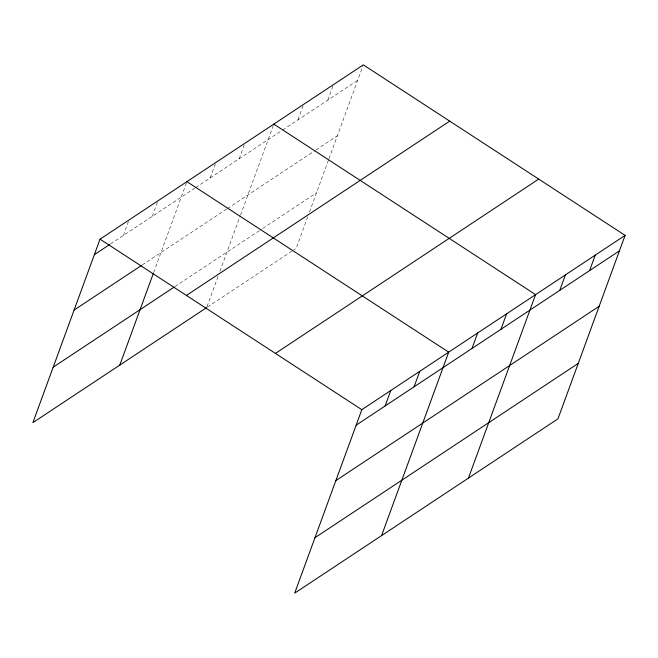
<?xml version="1.0" encoding="UTF-8"?>
<svg xmlns="http://www.w3.org/2000/svg" width="658" height="658" viewBox="0 0 658 658"><rect width="100%" height="100%" fill="white"/><g stroke="black" fill="none" stroke-linecap="round" stroke-linejoin="round"><path stroke-width="0.49" stroke-dasharray="3.29 2.47" d="M123.334 235.465L128.664 220.899M152.294 216.293L157.624 201.726M153.651 272.544L186.921 181.641M210.215 177.948L215.882 162.468M239.175 158.775L244.513 144.209M207.015 306.628L218.209 276.047M219.953 271.269L240.186 215.98M240.54 215.026L273.473 125.028M297.975 119.846L303.642 104.367M327.816 100.09L333.483 84.611M307.722 216.778L296.182 248.321L293.624 250.015M309.474 211.999L328.663 159.565M329.008 158.619L362.986 65.767M110.56 243.929L194.883 188.098M195.739 187.53L281.78 130.572M282.636 130.004L357.656 80.334M142.235 264.96L226.558 209.129M227.413 208.57L315.207 150.443M316.054 149.884L337.365 135.77M174.995 286.551L261.909 229.009M262.756 228.441L316.465 192.884M207.517 307.023L292.769 250.575"/><path stroke-width="0.99" d="M625.1 235.375L361.818 409.679L294.677 593.146L557.959 418.833L625.1 235.375L363.323 64.854L100.041 239.167L32.9 422.625L206.67 307.582M119.781 365.108L153.306 273.498M385.119 405.986L390.778 390.507M414.079 386.814L419.738 371.334M381.566 535.62L448.698 352.162L186.921 181.641M472 348.46L477.659 332.981M500.96 329.288L506.627 313.808M468.447 478.103L535.587 294.636L273.802 124.123M559.761 290.359L565.419 274.88M589.601 270.603L595.26 255.131M94.374 254.646L109.705 244.488M74.091 310.074L141.38 265.528M53.183 367.189L174.14 287.11M186.428 295.434L449.71 121.13M275.431 353.412L538.713 179.099M356.151 425.158L619.433 250.854M335.868 480.595L599.15 306.283M314.968 537.709L578.25 363.405M100.041 239.167L361.818 409.679"/></g></svg>
